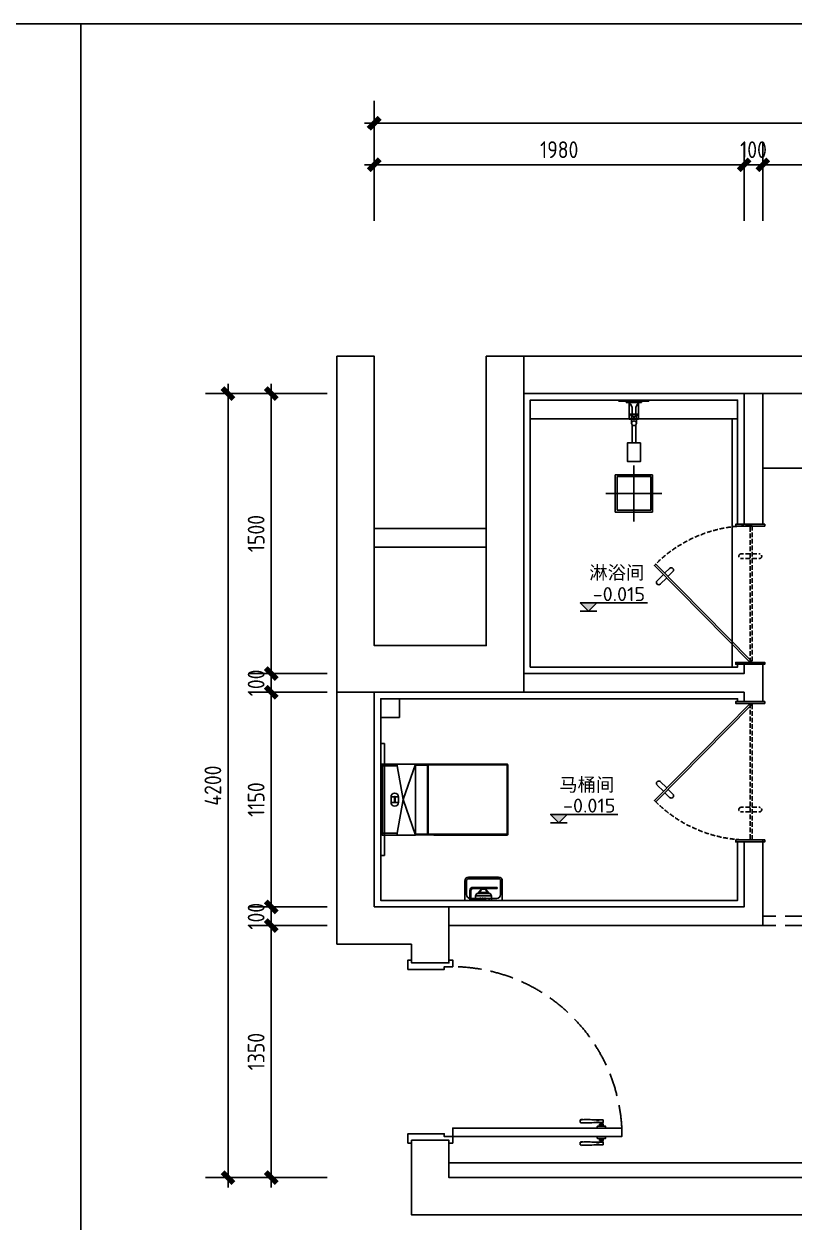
# Model space of a CAD drawing. Header units: inches. Extents: x 193953 to 255442, y -114891 to -62384.
# Drawn here: x 239738 to 243859, y -111626 to -105208 of the extents above; entities that cross this region are included whole.
import ezdxf
from ezdxf.enums import TextEntityAlignment as Align

# ---------------------------------------------------------------- set-up
doc = ezdxf.new("R2010")
doc.units = ezdxf.units.IN
doc.header["$LTSCALE"] = 500
doc.header["$MEASUREMENT"] = 0
for name, pattern in [('DASH', [0.35, 0.25, -0.1]), ('家具平面底图$0$DOM-虚线', [0.35, 0.25, -0.1]), ('家具平面底图$0$DOM-门开启线', [0.666666, 0.333333, -0.111111, 0.111111, -0.111111])]:
    doc.linetypes.add(name, pattern=pattern)
for name, color, linetype in [('0-索引文字', 50, 'Continuous'), ('F-洁具-DOM', 1, 'Continuous'), ('G-装饰造型轮廓线、电气提示线', 3, 'Continuous'), ('L-立面、剖面图、大样图-细线', 134, 'Continuous'), ('P-平面门', 2, 'Continuous')]:
    doc.layers.add(name, color=color, linetype=linetype)
doc.styles.add('DOM-romans.shx', font='dim.shx')
doc.dimstyles.new('DOM_DIM_1 80', dxfattribs={"dimscale": 60, "dimtxt": 1.5, "dimasz": 0.8, "dimexe": 2, "dimexo": 1.5, "dimgap": 0.6, "dimtad": 1, "dimdec": 0, "dimrnd": 5, "dimzin": 12, "dimdsep": 46, "dimtxsty": 'DOM-romans.shx', "dimblk": 'DOM_Dimension_Tick', "dimcen": 0.125, "dimclrd": 44, "dimclre": 44, "dimclrt": 50, "dimadec": 0, "dimazin": 0, "dimtfac": 1, "dimtdec": 0, "dimtix": 1, "dimtmove": 2, "dimatfit": 3, "dimldrblk": 'DOM_Leader_Arrow', "dimfxl": 0, "dimtvp": 1, "dimtolj": 1, "dimtzin": 0, "dimarcsym": 0})

# ---------------------------------------------------------------- blocks, each defined once
blk = doc.blocks.new('家具平面底图$0$A$C591D7FFC')
at = {"linetype": '家具平面底图$0$DOM-虚线', "ltscale": 150}
blk.add_lwpolyline([(300, -20), (-300, -20), (-300, 0), (300, 0)], close=True, dxfattribs=at)
blk = doc.blocks.new('家具平面底图$0$A$C619B377B')
at = {"linetype": 'Continuous'}
for p, q in [((-180, 0), (180, 0)), ((-190, -185.2), (-190, -10)), ((190, -10), (190, -185.2)), ((-189.5, -186.2), (-190, -185.2)), ((-189.5, -676), (-189.5, -186.1)), ((-184.5, -185.2), (184.5, -185.2)), ((189.5, -186.2), (190, -185.2)), ((189.5, -186.1), (189.5, -676)), ((189.5, -254), (-189.5, -254)), ((185.5, -680), (-185.5, -680))]:
    blk.add_line(p, q, dxfattribs=at)
at = {"color": 8, "linetype": 'Continuous'}
for p, q in [((-180, -88.3), (-180, 0)), ((180, -88.3), (180, 0)), ((190, -10), (-190, -10)), ((-15, -55), (15, -55)), ((-15, -73), (-15, -55)), ((15, -73), (15, -55)), ((-190, -185.2), (0, -120)), ((0, -120), (-180, -88.3)), ((-15, -73), (15, -73)), ((15, -77), (-15, -77)), ((-15, -77), (-15, -95)), ((15, -95), (-15, -95)), ((180, -88.3), (0, -120)), ((0, -120), (190, -185.2)), ((15, -77), (15, -95)), ((-184.5, -250), (-184.5, -185.2)), ((184.5, -185.2), (184.5, -250)), ((-185.5, -250), (185.5, -250)), ((-185.5, -680), (-185.5, -250)), ((185.5, -680), (185.5, -250)), ((-189.5, -285), (-190, -285)), ((-190, -675), (-190, -285)), ((190, -285), (189.5, -285)), ((190, -285), (190, -675)), ((-190, -675), (-189.5, -675)), ((-189.5, -676), (189.5, -676)), ((-188.7, -679.1), (-188.4, -678.8)), ((188.4, -678.8), (188.7, -679.1)), ((189.9, -675), (190, -675))]:
    blk.add_line(p, q, dxfattribs=at)
at = {"linetype": 'Continuous'}
for centre, radius, start, end in [((-180, -10), 10, 90, 180), ((-185.5, -676), 4, 180, 270), ((185.5, -676), 4, 270, 0)]:
    blk.add_arc(centre, radius, start, end, dxfattribs=at)
at = {"color": 8, "linetype": 'Continuous'}
for centre, radius, start, end in [((180, -10), 10, 0, 90), ((-15, -75), 20, 90, 270), ((15, -75), 20, 270, 90), ((-15, -75), 2, 90, 270), ((15, -75), 2, 270, 90), ((-185.5, -254), 4, 90, 180), ((185.5, -254), 4, 0, 90), ((-185, -285), 5, 155.17913, 180), ((185, -285), 5, 0, 24.75826), ((-185, -675), 5, 180, 217.3553), ((-175, -674.8), 14.5, 191.25653, 193.3174), ((-175.6, -674.9), 13.9, 193.30813, 196.97054), ((-186.9, -676.4), 3.26, 232.02368, 236.55821), ((-183.6, -663.5), 16.5, 252.06254, 255.37073), ((-183.5, -662.9), 17.1, 255.35969, 256.56318), ((183.5, -662.9), 17.1, 283.43682, 284.64031), ((183.6, -663.5), 16.5, 284.62927, 287.93746), ((186.9, -676.4), 3.26, 303.44179, 307.97632), ((175.6, -674.9), 13.9, 343.02946, 346.69187), ((185, -675), 5, 322.62333, 0), ((175, -674.8), 14.5, 346.6826, 348.74347)]:
    blk.add_arc(centre, radius, start, end, dxfattribs=at)
at = {"color": 8, "linetype": 'Continuous', "extrusion": (0, 0, -1)}
for centre, major_axis, start_param, end_param in [((-180, -90.9), (9.99, -1.89), 3.092725, 4.663521), ((180, -90.9), (9.99, 1.89), -1.521928, 0.048868)]:
    blk.add_ellipse(centre, major_axis=major_axis, ratio=0.25825, start_param=start_param, end_param=end_param, dxfattribs=at)
at = {"linetype": 'Continuous', "extrusion": (0, 0, -1)}
for centre, start_param, end_param in [((-184.5, -186.1), 3.145147, 4.712389), ((184.5, -186.1), 4.712389, 6.279631)]:
    blk.add_ellipse(centre, major_axis=(5, 0), ratio=0.176327, start_param=start_param, end_param=end_param, dxfattribs=at)
at = {"layer": 'F-洁具-DOM'}
blk.add_blockref('家具平面底图$0$A$C591D7FFC', (0, 0), dxfattribs=at)
blk = doc.blocks.new('家具平面底图$0$A$C3001446E')
at = {"color": 8, "linetype": '家具平面底图$0$DOM-门开启线', "ltscale": 100}
for p, q in [((-500, 150), (-500, -150)), ((-350, 0), (-650, 0))]:
    blk.add_line(p, q, dxfattribs=at)
at = {"color": 250}
for p, q in [((-131.9, 9.6), (-229.4, 9.6)), ((-85.6, 12.4), (-124.2, 12.4)), ((-85.6, -13.1), (-85.6, 12.4)), ((-85.6, -9.7), (-85.6, 9)), ((-85.6, 9), (-49.5, 9)), ((-131.9, -10.4), (-229.4, -10.4)), ((-85.6, -13.1), (-124.2, -13.1)), ((0, -25), (-5.9, -25))]:
    blk.add_line(p, q, dxfattribs=at)
for p, q in [((-102.2, 25, 0), (-102.2, -25, 0)), ((-77.2, 25, 0), (-102.2, 25, 0)), ((-74.7, 20.8, 0), (-79.9, 20.8, 0)), ((-77.2, 25, 0), (-77.2, 20.8, 0)), ((-13, 25, 0), (-74.7, 25, 0)), ((-77.2, -25, 0), (-102.2, -25, 0)), ((-74.7, -20.8, 0), (-79.9, -20.8, 0)), ((-77.2, -20.8, 0), (-77.2, -25, 0)), ((-13, -25, 0), (-74.7, -25, 0))]:
    blk.add_line(p, q)
at = {"color": 8}
blk.add_line((-74.7, 25, 0), (-74.7, -25, 0), dxfattribs=at)
at = {"linetype": '家具平面底图$0$DOM-虚线', "ltscale": 100}
blk.add_lwpolyline([(-600, -100), (-600, 100), (-400, 100), (-400, -100)], close=True, dxfattribs=at)
at = {"color": 8, "linetype": '家具平面底图$0$DOM-虚线', "ltscale": 100}
blk.add_lwpolyline([(-590, -90), (-590, 90), (-410, 90), (-410, -90)], close=True, dxfattribs=at)
for points in [[(-6.5, -80), (-6.5, 80), (0, 80), (0, -80)], [(-13, -40), (-13, 40), (-6.5, 40), (-6.5, -40)]]:
    blk.add_lwpolyline(points, close=True)
at = {"color": 250}
for points in [[(-229.4, -35.4), (-229.4, 34.6), (-328.7, 34.6), (-328.7, -35.4)], [(0, -25), (-9.8, -25), (-9.8, 25), (0, 25)]]:
    blk.add_lwpolyline(points, close=True, dxfattribs=at)
for points in [[(-9.8, 25), (-14.6, 25, -0.211273), (-49.5, 9, -0.201002)], [(-9.8, -25), (-14.6, -25, 0.210081), (-49.1, -9.7), (-85.6, -9.7)]]:
    blk.add_lwpolyline(points, format="xyb", dxfattribs=at)
blk.add_circle((-124, -0.4), 12.7, dxfattribs=at)
at = {"color": 8}
blk.add_circle((-93.8, 0), 4.17, dxfattribs=at)
blk.add_arc((-43.8, 0, 0), 41.7, 143.1301, 216.8699, dxfattribs=at)
blk = doc.blocks.new('家具平面底图$0$dfsggag')
at = {"color": 8, "linetype": '家具平面底图$0$DOM-虚线', "ltscale": 80}
for p, q in [((-34.9, 36.8), (-42.9, 25.1)), ((-42.9, 25.1), (-42.9, 0)), ((-42.9, 25.1), (42.9, 25.1)), ((-42.9, 0), (42.9, 0)), ((-34.9, 36.8), (34.9, 36.8)), ((-27, 43.6), (-12.7, 59.3)), ((-27, 43.6), (-20.4, 42.7)), ((-27, 43.6), (-27, 36.8)), ((-11.1, 59.3), (-20.4, 42.7)), ((-20.4, 42.7), (20.4, 42.7)), ((-20.4, 42.7), (-20.4, 36.8)), ((-12.7, 59.3), (12.7, 59.3)), ((11.1, 59.3), (20.4, 42.7)), ((27, 43.6), (12.7, 59.3)), ((27, 43.6), (20.4, 42.7)), ((20.4, 42.7), (20.4, 36.8)), ((27, 43.6), (27, 36.8)), ((34.9, 36.8), (42.9, 25.1)), ((42.9, 25.1), (42.9, 0))]:
    blk.add_line(p, q, dxfattribs=at)
for points in [[(-11.3, 11.2), (-4.7, 11.2), (-4.7, 5.1), (-11.3, 5.1)], [(1.2, 11.2), (7.8, 11.2), (7.8, 5.1), (1.2, 5.1)], [(13.6, 11.2), (20.2, 11.2), (20.2, 5.1), (13.6, 5.1)]]:
    blk.add_lwpolyline(points, close=True, dxfattribs=at)
blk = doc.blocks.new('家具平面底图$0$A$C08F94FB0')
at = {"linetype": 'Continuous'}
for p, q in [((-100.5, 0), (-30.5, 0)), ((-100.5, -105), (-100.5, 0)), ((-30.5, 0), (-30.5, -7)), ((100.5, 0), (30.5, 0)), ((100.5, -105), (100.5, 0)), ((-0.5, -125), (-80.5, -125)), ((80.5, -125), (-0.5, -125))]:
    blk.add_line(p, q, dxfattribs=at)
at = {"color": 8, "linetype": 'Continuous'}
for p, q in [((-30.5, 0), (30.5, 0)), ((-91.5, -105), (-91.5, -31)), ((-0.5, -11), (-71.5, -11)), ((34.5, -11), (-36.3, -11)), ((30.5, 0), (30.5, -7)), ((34.5, -11), (71.5, -11)), ((91.5, -31), (91.5, -105)), ((-80.5, -116), (-0.5, -116)), ((-0.5, -116), (80.5, -116))]:
    blk.add_line(p, q, dxfattribs=at)
at = {"color": 8}
for p, q in [((-72.1, -116), (-72.1, -125)), ((73.5, -116), (73.5, -125))]:
    blk.add_line(p, q, dxfattribs=at)
at = {"color": 8, "linetype": 'Continuous'}
for centre, radius, start, end in [((-71.5, -31), 20, 90, 180), ((34.5, -7), 4, 180, 270), ((71.5, -31), 20, 0, 90), ((-80.5, -105), 11, 180, 270), ((80.5, -105), 11, 270, 0)]:
    blk.add_arc(centre, radius, start, end, dxfattribs=at)
at = {"linetype": 'Continuous'}
for centre, radius, start, end in [((-34.5, -7), 4, 270, 0), ((-80.5, -105), 20, 180, 270), ((80.5, -105), 20, 270, 0)]:
    blk.add_arc(centre, radius, start, end, dxfattribs=at)
blk = doc.blocks.new('家具平面底图$0$A$C2B4824DF')
for p, q in [((63.5, -57), (63.5, 72.7)), ((69.2, 73), (63.8, 73)), ((69.5, -57), (69.5, 72.7)), ((0, -13.5), (0, -72.5)), ((9.5, -13), (0.5, -13)), ((10, -73), (10, -13.5)), ((0.5, -73), (9.5, -73)), ((53.5, -67), (10, -67)), ((10, -73), (53.5, -73))]:
    blk.add_line(p, q)
at = {"color": 250}
for p, q in [((69.5, 69), (63.5, 69)), ((69.5, 66.2), (63.5, 66.2)), ((63.8, -57), (63.8, 73)), ((63.8, 65.9), (69.2, 65.9)), ((69.2, 64.9), (63.8, 64.9)), ((69.2, -57), (69.2, 73)), ((69.5, 62.1), (63.5, 62.1)), ((10, -13.5), (0, -13.5)), ((0.5, -73), (0.5, -13)), ((9.5, -73), (9.5, -13)), ((69.5, -47.1), (63.5, -47.1)), ((69.5, -51.2), (63.5, -51.2)), ((63.8, -57), (63.5, -57)), ((69.2, -49.9), (63.8, -49.9)), ((69.2, -50.9), (63.8, -50.9)), ((69.2, -57), (69.5, -57)), ((10, -72.5), (0, -72.5)), ((53.5, -67.3), (10, -67.3)), ((10, -72.7), (53.5, -72.7)), ((53.5, -67.3), (53.5, -67)), ((53.5, -72.7), (53.5, -73))]:
    blk.add_line(p, q, dxfattribs=at)
for centre, radius, start, end in [((63.8, 72.7), 0.3, 90, 180), ((69.2, 72.7), 0.3, 0, 90), ((0.5, -13.5), 0.5, 90, 180), ((9.5, -13.5), 0.5, 0, 90), ((53.5, -57), 16, 270, 0), ((53.5, -57), 10, 270, 0), ((0.5, -72.5), 0.5, 180, 270), ((9.5, -72.5), 0.5, 270, 342.30987)]:
    blk.add_arc(centre, radius, start, end)
for radius in [15.7, 10.3]:
    blk.add_arc((53.5, -57), radius, 270, 0, dxfattribs=at)
for points, start_tangent, end_tangent in [([(63.5, 66.2), (63.5, 66.1), (63.6, 66), (63.7, 65.9), (63.8, 65.9)], (0, -1), (1, 0)), ([(63.5, 65.2), (63.5, 65.1), (63.6, 65), (63.7, 64.9), (63.8, 64.9)], (0, -1), (1, 0)), ([(69.2, 65.9), (69.3, 65.9), (69.4, 66), (69.5, 66.1), (69.5, 66.2)], (1, 0), (0, 1)), ([(69.5, 65.2), (69.5, 65.1), (69.4, 65), (69.3, 64.9), (69.2, 64.9)], (0, -1), (-1, 0)), ([(63.5, -50.2), (63.5, -50.1), (63.6, -50), (63.7, -49.9), (63.8, -49.9)], (0, 1), (1, 0)), ([(63.8, -50.9), (63.7, -50.9), (63.6, -51), (63.5, -51.1), (63.5, -51.2)], (-1, 0), (0, -1)), ([(69.5, -50.2), (69.5, -50.1), (69.4, -50), (69.3, -49.9), (69.2, -49.9)], (0, 1), (-1, 0)), ([(69.5, -51.2), (69.5, -51.1), (69.4, -51), (69.3, -50.9), (69.2, -50.9)], (0, 1), (-1, 0))]:
    blk.add_spline(points, degree=3, dxfattribs=dict(at, start_tangent=start_tangent, end_tangent=end_tangent))
blk = doc.blocks.new('A$Ce1599806')
at = {"layer": 'F-洁具-DOM', "xscale": -1, "rotation": 180}
blk.add_blockref('家具平面底图$0$A$C08F94FB0', (0, 0), dxfattribs=at)
at = {"layer": 'F-洁具-DOM', "rotation": 90}
blk.add_blockref('家具平面底图$0$A$C2B4824DF', (0, 0), dxfattribs=at)
at = {"layer": 'F-洁具-DOM'}
blk.add_blockref('家具平面底图$0$dfsggag', (0, 0), dxfattribs=at)
blk = doc.blocks.new('ftfhtg')
at = {"layer": 'L-立面、剖面图、大样图-细线', "color": 8}
for p, q in [((-1050024.2, -439780.5), (-1050024.2, -439789.8)), ((-1050021.4, -439792.6), (-1050015.3, -439792.6)), ((-1050015.3, -439792.6), (-1049983.1, -439792.6)), ((-1050013.1, -439795.3), (-1050013.1, -439794.8)), ((-1049986.7, -439796.7), (-1050011.7, -439796.7)), ((-1050010.3, -439796.7), (-1050010.3, -439803.4)), ((-1050010.3, -439813.7), (-1049988.1, -439813.7)), ((-1050010.3, -439813.7), (-1050010.3, -439830.5)), ((-1049988.4, -439803.6), (-1050010, -439803.6)), ((-1049988.1, -439796.7), (-1049988.1, -439803.4)), ((-1049985.3, -439794.8), (-1049985.3, -439795.3)), ((-1049983.1, -439792.6), (-1049977, -439792.6)), ((-1049974.2, -439789.8), (-1049974.2, -439780.5)), ((-1049872.3, -439813.7), (-1049872.3, -439830.5)), ((-1049872.3, -439813.7), (-1049872.3, -439830.5)), ((-1050010.3, -439830.5), (-1049988.1, -439830.5))]:
    blk.add_line(p, q, dxfattribs=at)
for points in [[(-1050009.7, -439803.6, -0.311671), (-1050006.9, -439806), (-1050006.9, -439813.7)], [(-1049988.3, -439803.6, 0.34884), (-1049991.5, -439806), (-1049991.5, -439813.7)], [(-1049875.3, -439813.6, 0.28759), (-1049880.9, -439811.1, -0.060586), (-1049890.3, -439812.1, 0.212877), (-1049891.2, -439812.9)], [(-1049875.3, -439830.7, -0.28759), (-1049880.9, -439833.2, 0.060586), (-1049890.3, -439832.2, -0.212877), (-1049891.2, -439831.3)]]:
    blk.add_lwpolyline(points, format="xyb", dxfattribs=at)
for centre, radius, start, end in [((-1050021.4, -439789.8), 2.78, 180, 270), ((-1050015.3, -439794.8), 2.22, 0, 90), ((-1050011.7, -439795.3), 1.39, 180, 270), ((-1050010, -439803.4), 0.278, 180, 270), ((-1049988.4, -439803.4), 0.278, 270, 0), ((-1049976.5, -439792), 24.6, 241.9616, 293.82253), ((-1049938.9, -440716.4), 903.9, 93.11282, 93.12014), ((-1049974.8, -439740), 74.9, 259.84329, 276.25564), ((-1049986.7, -439795.3), 1.39, 270, 0), ((-1049983.1, -439794.8), 2.22, 90, 180), ((-1049977, -439789.8), 2.78, 270, 0), ((-1049913.7, -440502.8), 690.3, 86.56114, 94.39322), ((-1049976.5, -439852.2), 24.6, 66.17747, 118.0384), ((-1049974.8, -439904.2), 74.9, 83.74436, 100.15671), ((-1049913.7, -439141.4), 690.3, 265.60678, 273.43886)]:
    blk.add_arc(centre, radius, start, end, dxfattribs=at)
blk = doc.blocks.new('A$Cf66d3db0')
at = {"color": 4}
blk.add_lwpolyline([(-12802.3, 7040.2), (0, 7040.2), (0, 0), (-12802.3, 0)], close=True, dxfattribs=at)
blk = doc.blocks.new('DOM_Dimension_Tick')
at = {"color": 0, "linetype": 'ByBlock'}
for p, q in [((-1.09, 0), (0, 0)), ((0, 0), (1.09, 0))]:
    blk.add_line(p, q, dxfattribs=at)
at = {"color": 0, "linetype": 'Continuous', "const_width": 0.608}
blk.add_lwpolyline([(-0.61, -0.61), (0.61, 0.61)], dxfattribs=at)
blk = doc.blocks.new('*D585')
at = {"color": 44, "lineweight": -2, "transparency": 16777216}
for p, q in [((242012.5, -111779), (242012.5, -112199)), ((253242.5, -111779), (253242.5, -112199)), ((253194.5, -112079), (242060.5, -112079))]:
    blk.add_line(p, q, dxfattribs=at)
at = {"layer": 'Defpoints', "color": 0, "transparency": 16777216}
for p in [(253242.5, -110787.7), (242012.5, -111387.7), (242012.5, -112079)]:
    blk.add_point(p, dxfattribs=at)
at = {"color": 44, "lineweight": -2, "transparency": 16777216, "xscale": 48, "yscale": 48, "zscale": 48, "rotation": 180}
blk.add_blockref('DOM_Dimension_Tick', (242012.5, -112079), dxfattribs=at)
at = {"color": 44, "lineweight": -2, "transparency": 16777216, "xscale": 48, "yscale": 48, "zscale": 48}
blk.add_blockref('DOM_Dimension_Tick', (253242.5, -112079), dxfattribs=at)
at = {"color": 50, "transparency": 16777216, "insert": (247627.5, -111998), "char_height": 90, "attachment_point": 5, "style": 'DOM-romans.shx'}
blk.add_mtext('\\A1;11230', dxfattribs=at)
blk = doc.blocks.new('DOM_Leader_Arrow')
at = {"color": 0, "linetype": 'ByBlock'}
blk.add_line((0, 0), (-1.5, 0), dxfattribs=at)
for points in [[(-1.29, 1), (-0.89, 1.28), (-0.36, 0), (0, 0)], [(-1.29, -1), (-0.89, -1.28), (-0.36, 0), (0, 0)]]:
    blk.add_solid(points, dxfattribs=at)
blk = doc.blocks.new('*D586')
at = {"color": 44, "lineweight": -2, "transparency": 16777216}
for p, q in [((241612.5, -111779), (241612.5, -112199)), ((242012.5, -111779), (242012.5, -112199)), ((241964.5, -112079), (241660.5, -112079))]:
    blk.add_line(p, q, dxfattribs=at)
at = {"layer": 'Defpoints', "color": 0, "transparency": 16777216}
for p in [(241612.5, -109937.7), (242012.5, -111387.7), (241612.5, -112079)]:
    blk.add_point(p, dxfattribs=at)
at = {"color": 44, "lineweight": -2, "transparency": 16777216, "xscale": 48, "yscale": 48, "zscale": 48, "rotation": 180}
blk.add_blockref('DOM_Dimension_Tick', (241612.5, -112079), dxfattribs=at)
at = {"color": 44, "lineweight": -2, "transparency": 16777216, "xscale": 48, "yscale": 48, "zscale": 48}
blk.add_blockref('DOM_Dimension_Tick', (242012.5, -112079), dxfattribs=at)
at = {"color": 50, "transparency": 16777216, "insert": (241812.5, -111998), "char_height": 90, "attachment_point": 5, "style": 'DOM-romans.shx'}
blk.add_mtext('\\A1;400', dxfattribs=at)
blk = doc.blocks.new('*D589')
at = {"color": 44, "lineweight": -2, "transparency": 16777216}
for p, q in [((243692.5, -106262.5), (243692.5, -105842.5)), ((252012.5, -106262.5), (252012.5, -105842.5)), ((251964.5, -105962.5), (243740.5, -105962.5))]:
    blk.add_line(p, q, dxfattribs=at)
at = {"layer": 'Defpoints', "color": 0, "transparency": 16777216}
for p in [(243692.5, -105962.5), (243692.5, -107187.7), (252012.5, -107787.7)]:
    blk.add_point(p, dxfattribs=at)
at = {"color": 44, "lineweight": -2, "transparency": 16777216, "xscale": 48, "yscale": 48, "zscale": 48, "rotation": 180}
blk.add_blockref('DOM_Dimension_Tick', (243692.5, -105962.5), dxfattribs=at)
at = {"color": 44, "lineweight": -2, "transparency": 16777216, "xscale": 48, "yscale": 48, "zscale": 48}
blk.add_blockref('DOM_Dimension_Tick', (252012.5, -105962.5), dxfattribs=at)
at = {"color": 50, "transparency": 16777216, "insert": (247852.5, -105881.5), "char_height": 90, "attachment_point": 5, "style": 'DOM-romans.shx'}
blk.add_mtext('\\A1;8320', dxfattribs=at)
blk = doc.blocks.new('*D590')
at = {"color": 44, "lineweight": -2, "transparency": 16777216}
for p, q in [((243592.5, -106262.5), (243592.5, -105842.5)), ((243692.5, -106262.5), (243692.5, -105842.5)), ((243544.5, -105962.5), (243496.5, -105962.5)), ((243692.5, -105962.5), (243592.5, -105962.5)), ((243740.5, -105962.5), (243788.5, -105962.5))]:
    blk.add_line(p, q, dxfattribs=at)
at = {"layer": 'Defpoints', "color": 0, "transparency": 16777216}
for p in [(243592.5, -105962.5), (243592.5, -107187.7), (243692.5, -107187.7)]:
    blk.add_point(p, dxfattribs=at)
at = {"color": 44, "lineweight": -2, "transparency": 16777216, "xscale": 48, "yscale": 48, "zscale": 48}
blk.add_blockref('DOM_Dimension_Tick', (243592.5, -105962.5), dxfattribs=at)
at = {"color": 44, "lineweight": -2, "transparency": 16777216, "xscale": 48, "yscale": 48, "zscale": 48, "rotation": 180}
blk.add_blockref('DOM_Dimension_Tick', (243692.5, -105962.5), dxfattribs=at)
at = {"color": 50, "transparency": 16777216, "insert": (243642.5, -105881.5), "char_height": 90, "attachment_point": 5, "style": 'DOM-romans.shx'}
blk.add_mtext('\\A1;100', dxfattribs=at)
blk = doc.blocks.new('*D591')
at = {"color": 44, "lineweight": -2, "transparency": 16777216}
for p, q in [((241612.5, -106262.5), (241612.5, -105842.5)), ((243592.5, -106262.5), (243592.5, -105842.5)), ((243544.5, -105962.5), (241660.5, -105962.5))]:
    blk.add_line(p, q, dxfattribs=at)
at = {"layer": 'Defpoints', "color": 0, "transparency": 16777216}
for p in [(241612.5, -105962.5), (243592.5, -107187.7), (241612.5, -108787.7)]:
    blk.add_point(p, dxfattribs=at)
at = {"color": 44, "lineweight": -2, "transparency": 16777216, "xscale": 48, "yscale": 48, "zscale": 48, "rotation": 180}
blk.add_blockref('DOM_Dimension_Tick', (241612.5, -105962.5), dxfattribs=at)
at = {"color": 44, "lineweight": -2, "transparency": 16777216, "xscale": 48, "yscale": 48, "zscale": 48}
blk.add_blockref('DOM_Dimension_Tick', (243592.5, -105962.5), dxfattribs=at)
at = {"color": 50, "transparency": 16777216, "insert": (242602.5, -105881.5), "char_height": 90, "attachment_point": 5, "style": 'DOM-romans.shx'}
blk.add_mtext('\\A1;1980', dxfattribs=at)
blk = doc.blocks.new('*D592')
at = {"color": 44, "lineweight": -2, "transparency": 16777216}
for p, q in [((241612.5, -106040), (241612.5, -105620)), ((253742.5, -106040), (253742.5, -105620)), ((241660.5, -105740), (253694.5, -105740))]:
    blk.add_line(p, q, dxfattribs=at)
at = {"layer": 'Defpoints', "color": 0, "transparency": 16777216}
for p in [(253742.5, -105740), (241612.5, -106186), (253742.5, -106186)]:
    blk.add_point(p, dxfattribs=at)
at = {"color": 44, "lineweight": -2, "transparency": 16777216, "xscale": 48, "yscale": 48, "zscale": 48, "rotation": 180}
blk.add_blockref('DOM_Dimension_Tick', (241612.5, -105740), dxfattribs=at)
at = {"color": 44, "lineweight": -2, "transparency": 16777216, "xscale": 48, "yscale": 48, "zscale": 48}
blk.add_blockref('DOM_Dimension_Tick', (253742.5, -105740), dxfattribs=at)
at = {"color": 50, "transparency": 16777216, "insert": (247677.5, -105659), "char_height": 90, "attachment_point": 5, "style": 'DOM-romans.shx'}
blk.add_mtext('\\A1;12130', dxfattribs=at)
blk = doc.blocks.new('*D593')
at = {"color": 44, "lineweight": -2, "transparency": 16777216}
for p, q in [((241361.4, -110037.7), (240941.4, -110037.7)), ((241061.4, -111339.7), (241061.4, -110085.7)), ((241361.4, -111387.7), (240941.4, -111387.7))]:
    blk.add_line(p, q, dxfattribs=at)
at = {"layer": 'Defpoints', "color": 0, "transparency": 16777216}
for p in [(241061.4, -110037.7), (242012.5, -110037.7), (242012.5, -111387.7)]:
    blk.add_point(p, dxfattribs=at)
at = {"color": 44, "lineweight": -2, "transparency": 16777216, "xscale": 48, "yscale": 48, "zscale": 48}
for p, rotation in [((241061.4, -110037.7), 90), ((241061.4, -111387.7), 270)]:
    blk.add_blockref('DOM_Dimension_Tick', p, dxfattribs=dict(at, rotation=rotation))
at = {"color": 50, "transparency": 16777216, "insert": (240980.4, -110712.7), "char_height": 90, "attachment_point": 5, "rotation": 90, "style": 'DOM-romans.shx'}
blk.add_mtext('\\A1;1350', dxfattribs=at)
blk = doc.blocks.new('*D594')
at = {"color": 44, "lineweight": -2, "transparency": 16777216}
for p, q in [((241061.4, -109889.7), (241061.4, -109841.7)), ((241361.4, -109937.7), (240941.4, -109937.7)), ((241061.4, -110037.7), (241061.4, -109937.7)), ((241361.4, -110037.7), (240941.4, -110037.7)), ((241061.4, -110085.7), (241061.4, -110133.7))]:
    blk.add_line(p, q, dxfattribs=at)
at = {"layer": 'Defpoints', "color": 0, "transparency": 16777216}
for p in [(241061.4, -109937.7), (242012.5, -109937.7), (242012.5, -110037.7)]:
    blk.add_point(p, dxfattribs=at)
at = {"color": 44, "lineweight": -2, "transparency": 16777216, "xscale": 48, "yscale": 48, "zscale": 48}
for p, rotation in [((241061.4, -109937.7), 270), ((241061.4, -110037.7), 90)]:
    blk.add_blockref('DOM_Dimension_Tick', p, dxfattribs=dict(at, rotation=rotation))
at = {"color": 50, "transparency": 16777216, "insert": (240980.4, -109987.7), "char_height": 90, "attachment_point": 5, "rotation": 90, "style": 'DOM-romans.shx'}
blk.add_mtext('\\A1;100', dxfattribs=at)
blk = doc.blocks.new('*D595')
at = {"color": 44, "lineweight": -2, "transparency": 16777216}
for p, q in [((241361.4, -108787.7), (240941.4, -108787.7)), ((241061.4, -109889.7), (241061.4, -108835.7)), ((241361.4, -109937.7), (240941.4, -109937.7))]:
    blk.add_line(p, q, dxfattribs=at)
at = {"layer": 'Defpoints', "color": 0, "transparency": 16777216}
for p in [(241061.4, -108787.7), (242412.5, -108787.7), (242012.5, -109937.7)]:
    blk.add_point(p, dxfattribs=at)
at = {"color": 44, "lineweight": -2, "transparency": 16777216, "xscale": 48, "yscale": 48, "zscale": 48}
for p, rotation in [((241061.4, -108787.7), 90), ((241061.4, -109937.7), 270)]:
    blk.add_blockref('DOM_Dimension_Tick', p, dxfattribs=dict(at, rotation=rotation))
at = {"color": 50, "transparency": 16777216, "insert": (240980.4, -109362.7), "char_height": 90, "attachment_point": 5, "rotation": 90, "style": 'DOM-romans.shx'}
blk.add_mtext('\\A1;1150', dxfattribs=at)
blk = doc.blocks.new('*D596')
at = {"color": 44, "lineweight": -2, "transparency": 16777216}
for p, q in [((241061.4, -108639.7), (241061.4, -108591.7)), ((241361.4, -108687.7), (240941.4, -108687.7)), ((241061.4, -108787.7), (241061.4, -108687.7)), ((241361.4, -108787.7), (240941.4, -108787.7)), ((241061.4, -108835.7), (241061.4, -108883.7))]:
    blk.add_line(p, q, dxfattribs=at)
at = {"layer": 'Defpoints', "color": 0, "transparency": 16777216}
for p in [(241061.4, -108687.7), (242412.5, -108687.7), (242412.5, -108787.7)]:
    blk.add_point(p, dxfattribs=at)
at = {"color": 44, "lineweight": -2, "transparency": 16777216, "xscale": 48, "yscale": 48, "zscale": 48}
for p, rotation in [((241061.4, -108687.7), 270), ((241061.4, -108787.7), 90)]:
    blk.add_blockref('DOM_Dimension_Tick', p, dxfattribs=dict(at, rotation=rotation))
at = {"color": 50, "transparency": 16777216, "insert": (240980.4, -108737.7), "char_height": 90, "attachment_point": 5, "rotation": 90, "style": 'DOM-romans.shx'}
blk.add_mtext('\\A1;100', dxfattribs=at)
blk = doc.blocks.new('*D597')
at = {"color": 44, "lineweight": -2, "transparency": 16777216}
for p, q in [((241361.4, -107187.7), (240941.4, -107187.7)), ((241061.4, -108639.7), (241061.4, -107235.7)), ((241361.4, -108687.7), (240941.4, -108687.7))]:
    blk.add_line(p, q, dxfattribs=at)
at = {"layer": 'Defpoints', "color": 0, "transparency": 16777216}
for p in [(241061.4, -107187.7), (242412.5, -107187.7), (242412.5, -108687.7)]:
    blk.add_point(p, dxfattribs=at)
at = {"color": 44, "lineweight": -2, "transparency": 16777216, "xscale": 48, "yscale": 48, "zscale": 48}
for p, rotation in [((241061.4, -107187.7), 90), ((241061.4, -108687.7), 270)]:
    blk.add_blockref('DOM_Dimension_Tick', p, dxfattribs=dict(at, rotation=rotation))
at = {"color": 50, "transparency": 16777216, "insert": (240980.4, -107937.7), "char_height": 90, "attachment_point": 5, "rotation": 90, "style": 'DOM-romans.shx'}
blk.add_mtext('\\A1;1500', dxfattribs=at)
blk = doc.blocks.new('*D598')
at = {"color": 44, "lineweight": -2, "transparency": 16777216}
for p, q in [((241129.9, -107187.7), (240709.9, -107187.7)), ((240829.9, -111339.7), (240829.9, -107235.7)), ((241129.9, -111387.7), (240709.9, -111387.7))]:
    blk.add_line(p, q, dxfattribs=at)
at = {"layer": 'Defpoints', "color": 0, "transparency": 16777216}
for p in [(240829.9, -107187.7), (241276.9, -107187.7), (241276.9, -111387.7)]:
    blk.add_point(p, dxfattribs=at)
at = {"color": 44, "lineweight": -2, "transparency": 16777216, "xscale": 48, "yscale": 48, "zscale": 48}
for p, rotation in [((240829.9, -107187.7), 90), ((240829.9, -111387.7), 270)]:
    blk.add_blockref('DOM_Dimension_Tick', p, dxfattribs=dict(at, rotation=rotation))
at = {"color": 50, "transparency": 16777216, "insert": (240748.9, -109287.7), "char_height": 90, "attachment_point": 5, "rotation": 90, "style": 'DOM-romans.shx'}
blk.add_mtext('\\A1;4200', dxfattribs=at)
blk = doc.blocks.new('DOM-平面标高符号')
blk.add_hatch(color=256).paths.add_polyline_path([(1.47, 1.5), (0, 0), (-1.47, 1.5)])
at = {"color": 150}
for p, q in [((-1.47, 1.5), (10.53, 1.5)), ((-1.47, 0), (1.47, 0))]:
    blk.add_line(p, q, dxfattribs=at)
blk.add_lwpolyline([(1.47, 1.5), (0, 0), (-1.47, 1.5)], close=True, dxfattribs=at)
at = {"style": 'DOM-romans.shx', "width": 0.444477}
blk.add_attdef('ELEV', text='', height=2.5, dxfattribs=at).set_placement((0.75, 1.82), (10.11, 1.82), align=Align.FIT)

msp = doc.modelspace()

# ---------------------------------------------------------------- linework, layer by layer
at = {"color": 8}
for p, q in [((242447.5, -107322.7), (242447.5, -108652.7)), ((243527.5, -108652.7), (243527.5, -107322.7)), ((242447.5, -108652.7), (243557.5, -108652.7))]:
    msp.add_line(p, q, dxfattribs=at)
at = {"color": 4}
for p, q in [((242212.5, -107911), (241612.5, -107911)), ((242212.5, -108011), (241612.5, -108011)), ((243592.5, -108637.7), (243592.5, -108687.7)), ((243692.5, -108837.7), (243692.5, -108637.7)), ((243592.5, -108687.7), (242412.5, -108687.7)), ((241412.5, -108787.7), (241412.5, -110137.7)), ((241612.5, -109937.7), (241612.5, -108787.7)), ((242412.5, -108787.7), (243592.5, -108787.7)), ((243592.5, -108787.7), (243592.5, -108837.7)), ((242012.5, -109937.7), (241612.5, -109937.7)), ((242012.5, -110237.7), (242012.5, -109937.7)), ((241412.5, -110137.7), (241812.5, -110137.7)), ((241812.5, -110237.7), (241812.5, -110137.7))]:
    msp.add_line(p, q, dxfattribs=at)
at = {"color": 6}
for p, q in [((243692.5, -108637.7), (243592.5, -108637.7)), ((241612.5, -108787.7), (241412.5, -108787.7)), ((241812.5, -110237.7), (242012.5, -110237.7))]:
    msp.add_line(p, q, dxfattribs=at)
at = {"color": 1}
msp.add_line((243592.5, -108837.7), (243692.5, -108837.7), dxfattribs=at)
at = {"color": 8, "linetype": 'DASH'}
for p, q in [((245162.5, -109987.7), (243692.5, -109987.7)), ((245162.5, -110037.7), (243692.5, -110037.7))]:
    msp.add_line(p, q, dxfattribs=at)
at = {"color": 3}
msp.add_line((246612.5, -111307.7), (242012.5, -111307.7), dxfattribs=at)
at = {"color": 4}
for points in [[(241412.5, -108787.7), (242412.5, -108787.7), (242412.5, -106987.7), (242212.5, -106987.7), (242212.5, -108537.7), (241612.5, -108537.7), (241612.5, -106987.7), (241412.5, -106987.7), (241412.5, -108787.7)], [(242412.5, -106987.7), (252012.5, -106987.7), (252012.5, -107187.7), (242412.5, -107187.7)], [(243692.5, -107187.7), (243692.5, -107887.7), (243592.5, -107887.7), (243592.5, -107187.7)], [(243692.5, -109589), (243692.5, -109584), (243692.5, -110037.7), (242012.5, -110037.7), (242012.5, -109937.7), (243592.5, -109937.7), (243592.5, -109589)], [(241812.5, -111187.7), (242012.5, -111187.7), (242012.5, -111387.7), (253242.5, -111387.7), (253242.5, -111587.7), (241812.5, -111587.7)]]:
    msp.add_lwpolyline(points, close=True, dxfattribs=at)
msp.add_lwpolyline([(243592.5, -108637.7), (243592.5, -108687.7), (242412.5, -108687.7), (242412.5, -107187.7), (243592.5, -107187.7), (243592.5, -107887.7)], dxfattribs=at)
at = {"color": 3}
for points in [[(243557.5, -108637.7), (243557.5, -108652.7), (242447.5, -108652.7), (242447.5, -107222.7), (243557.5, -107222.7), (243557.5, -107887.7)], [(243557.5, -109589), (243557.5, -109902.7), (241647.5, -109902.7), (241647.5, -108822.7), (243557.5, -108822.7), (243557.5, -108837.7)]]:
    msp.add_lwpolyline(points, dxfattribs=at)
at = {"color": 8}
for points in [[(242447.5, -107222.7), (242447.5, -107322.7), (243557.5, -107322.7), (243557.5, -107222.7)], [(241647.5, -108822.7), (241647.5, -108922.7), (241747.5, -108922.7), (241747.5, -108822.7)]]:
    msp.add_lwpolyline(points, close=True, dxfattribs=at)
at = {"color": 2}
msp.add_lwpolyline([(244384.1, -107327.7), (244112.5, -107327.7), (244112.5, -107587.7), (243692.5, -107587.7), (243692.5, -107187.7), (245162.5, -107187.7), (245162.5, -107587.7), (244732.5, -107587.7), (244732.5, -107327.7), (244436.5, -107327.7)], dxfattribs=at)
at = {"color": 1}
for points in [[(243692.5, -107887.7), (243702.5, -107887.7), (243702.5, -107897.7), (243557.5, -107897.7), (243547.5, -107897.7), (243547.5, -107887.7)], [(243692.5, -108627.7), (243702.5, -108627.7), (243702.5, -108637.7), (243557.5, -108637.7), (243547.5, -108637.7), (243547.5, -108627.7)], [(243692.5, -108837.7), (243702.5, -108837.7), (243702.5, -108847.7), (243557.5, -108847.7), (243547.5, -108847.7), (243547.5, -108837.7)], [(243692.5, -109579), (243702.5, -109579), (243702.5, -109589), (243557.5, -109589), (243547.5, -109589), (243547.5, -109579)]]:
    msp.add_lwpolyline(points, close=True, dxfattribs=at)
at = {"layer": 'G-装饰造型轮廓线、电气提示线', "color": 1, "ltscale": 20}
for points in [[(242012.5, -110222.7), (242032.5, -110222.7), (242032.5, -110257.7), (241987.5, -110257.7), (241987.5, -110272.7), (241792.5, -110272.7), (241792.5, -110222.7), (241812.5, -110222.7), (241812.5, -110237.7), (242012.5, -110237.7)], [(242012.5, -111202.7), (242032.5, -111202.7), (242032.5, -111167.7), (241987.5, -111167.7), (241987.5, -111152.7), (241792.5, -111152.7), (241792.5, -111202.7), (241812.5, -111202.7), (241812.5, -111187.7), (242012.5, -111187.7)]]:
    msp.add_lwpolyline(points, close=True, dxfattribs=at)
at = {"layer": 'P-平面门', "color": 8, "linetype": 'DASH', "ltscale": 0.2}
for p, q in [((243624, -108071.4), (243575.7, -108071.4)), ((243636.1, -108071.4), (243674.9, -108071.4)), ((243624, -109404), (243575.7, -109404)), ((243636.1, -109404), (243674.9, -109404))]:
    msp.add_line(p, q, dxfattribs=at)
at = {"layer": 'P-平面门', "color": 1}
for p, q in [((243168.8, -108148.8), (243193.5, -108124)), ((243177.9, -108175), (243143.7, -108209.1)), ((243186.4, -108166.5), (243211.2, -108141.7)), ((243177.9, -109300.4), (243143.7, -109266.2)), ((243168.8, -109326.6), (243193.5, -109351.4)), ((243186.4, -109308.9), (243211.2, -109333.7))]:
    msp.add_line(p, q, dxfattribs=at)
at = {"layer": 'P-平面门', "color": 8, "linetype": 'DASH', "ltscale": 0.2}
for points in [[(243635, -108627.7), (243625, -108627.7), (243625, -107896.4), (243635, -107896.4)], [(243635, -108847.7), (243625, -108847.7), (243625, -109579), (243635, -109579)]]:
    msp.add_lwpolyline(points, close=True, dxfattribs=at)
for points in [[(243624, -108046.4), (243576.6, -108046.4)], [(243636, -108046.4), (243674, -108046.4)], [(243624, -109429), (243576.6, -109429)], [(243636, -109429), (243674, -109429)]]:
    msp.add_lwpolyline(points, dxfattribs=at)
at = {"layer": 'P-平面门', "color": 1}
for points in [[(243632.1, -108620.6), (243625, -108627.7), (243112.4, -108108), (243119.5, -108100.9)], [(243632.1, -108854.8), (243625, -108847.7), (243112.4, -109367.4), (243119.5, -109374.5)]]:
    msp.add_lwpolyline(points, close=True, dxfattribs=at)
for points in [[(243160.3, -108157.3), (243126.7, -108190.8)], [(243160.3, -109318.1), (243126.7, -109284.6)]]:
    msp.add_lwpolyline(points, dxfattribs=at)
at = {"layer": 'P-平面门', "color": 1, "ltscale": 3}
msp.add_lwpolyline([(242937.5, -111122.7), (242937.5, -111167.7), (242032.5, -111167.7), (242032.5, -111122.7)], close=True, dxfattribs=at)
at = {"layer": 'P-平面门', "color": 8, "linetype": 'DASH', "ltscale": 0.2}
for centre, radius, start, end in [((243615.3, -108599.3), 703, 89.20171, 135.25489), ((243576.6, -108058.9), 12.5, 89.94987, 268.51514), ((243674, -108058.9), 12.5, 271.48486, 90.05013), ((243615.3, -108876.1), 703, 224.74511, 270.79829), ((243576.6, -109416.5), 12.5, 91.48486, 270.05013), ((243674, -109416.5), 12.5, 269.94987, 88.51514)]:
    msp.add_arc(centre, radius, start, end, dxfattribs=at)
at = {"layer": 'P-平面门', "color": 1}
for centre, start, end in [((243202.3, -108132.9), 315, 135), ((243135.5, -108199.7), 134.94987, 313.51514), ((243135.5, -109275.7), 46.48486, 225.05013), ((243202.3, -109342.5), 225, 45)]:
    msp.add_arc(centre, 12.5, start, end, dxfattribs=at)
at = {"layer": 'P-平面门', "color": 8, "linetype": 'DASH'}
msp.add_arc((242026.7, -111169.8), 912.1, 2.95922, 89.62998, dxfattribs=at)

# ---------------------------------------------------------------- block references
at = {"color": 6, "xscale": 1.2, "yscale": 1.2, "zscale": 1.2}
for p in [(240041.7, -113656.2), (255404.4, -113656.2)]:
    msp.add_blockref('A$Cf66d3db0', p, dxfattribs=at)
at = {"color": 4, "xscale": -1}
msp.add_blockref('A$Ce1599806', (242197.5, -109902.7), dxfattribs=at)
at = {"layer": '0-索引文字'}
ref = msp.add_blockref('DOM-平面标高符号', (242759.2, -108354), dxfattribs=dict(at, xscale=30, yscale=30, zscale=30))
ref.add_attrib('ELEV', '-0.015', dxfattribs={"layer": '0', "height": 75, "style": 'DOM-romans.shx', "width": 0.802779}).set_placement((242781.7, -108299.4), (243062.6, -108299.4), align=Align.FIT)
ref = msp.add_blockref('DOM-平面标高符号', (242600.3, -109487), dxfattribs=dict(at, xscale=30, yscale=30, zscale=30))
ref.add_attrib('ELEV', '-0.015', dxfattribs={"layer": '0', "height": 75, "style": 'DOM-romans.shx', "width": 0.802779}).set_placement((242622.8, -109432.4), (242903.8, -109432.4), align=Align.FIT)
at = {"layer": 'F-洁具-DOM', "rotation": 90.00000000000001}
msp.add_blockref('家具平面底图$0$A$C3001446E', (243002.5, -107222.7), dxfattribs=at)
at = {"layer": 'F-洁具-DOM', "color": 6, "xscale": -1, "rotation": 90}
msp.add_blockref('家具平面底图$0$A$C619B377B', (241647.5, -109362.7), dxfattribs=at)
at = {"layer": 'P-平面门', "extrusion": (0, 0, -1), "xscale": -0.9000000000232831, "yscale": 0.9000000000232831, "zscale": -0.9000000000232831, "rotation": 180}
msp.add_blockref('ftfhtg', (702170.6, -506925.2), dxfattribs=at)
at = {"layer": 'P-平面门', "extrusion": (0, 0, -1), "xscale": 0.9000000000232831, "yscale": 0.9000000000232831, "zscale": -0.9000000000014552}
msp.add_blockref('ftfhtg', (702170.6, 284634.8), dxfattribs=at)

# ---------------------------------------------------------------- texts
at = {"color": 50, "char_height": 72, "attachment_point": 5, "style": 'DOM-romans.shx'}
for s, insert in [('\\A1;{\\fSimSun|b0|i0|c134|p2;淋浴间}', (242910.7, -108150.6)), ('\\A1;{\\fSimSun|b0|i0|c134|p2;马桶间}', (242750.4, -109286.6))]:
    msp.add_mtext(s, dxfattribs=dict(at, insert=insert))

# ---------------------------------------------------------------- dimensions: what is measured, and where the dimension line sits
at = {"color": 6}
for base, p1, p2, angle, picture, middle in [((253742.5, -105740), (241612.5, -106186), (253742.5, -106186), 180, '*D592', (247677.5, -105659)), ((241612.5, -105962.5), (243592.5, -107187.7), (241612.5, -108787.7), 180, '*D591', (242602.5, -105881.5)), ((243592.5, -105962.5), (243692.5, -107187.7), (243592.5, -107187.7), 180, '*D590', (243642.5, -105881.5)), ((243692.5, -105962.5), (252012.5, -107787.7), (243692.5, -107187.7), 180, '*D589', (247852.5, -105881.5)), ((240829.9, -107187.7), (241276.9, -111387.7), (241276.9, -107187.7), 90, '*D598', (240748.9, -109287.7)), ((241061.4, -107187.7), (242412.5, -108687.7), (242412.5, -107187.7), 90, '*D597', (240980.4, -107937.7)), ((241061.4, -108687.7), (242412.5, -108787.7), (242412.5, -108687.7), 90, '*D596', (240980.4, -108737.7)), ((241061.4, -108787.7), (242012.5, -109937.7), (242412.5, -108787.7), 90, '*D595', (240980.4, -109362.7)), ((241061.4, -109937.7), (242012.5, -110037.7), (242012.5, -109937.7), 90, '*D594', (240980.4, -109987.7)), ((241061.4, -110037.7), (242012.5, -111387.7), (242012.5, -110037.7), 90, '*D593', (240980.4, -110712.7)), ((241612.5, -112079), (242012.5, -111387.7), (241612.5, -109937.7), 180, '*D586', (241812.5, -111998)), ((242012.5, -112079), (253242.5, -110787.7), (242012.5, -111387.7), 180, '*D585', (247627.5, -111998))]:
    dim = msp.add_linear_dim(base=base, p1=p1, p2=p2, angle=angle, dimstyle='DOM_DIM_1 80', dxfattribs=at)
    dim.commit()
    dim.dimension.update_dxf_attribs({"geometry": picture, "text_midpoint": middle})

doc.saveas('drawing.dxf')
